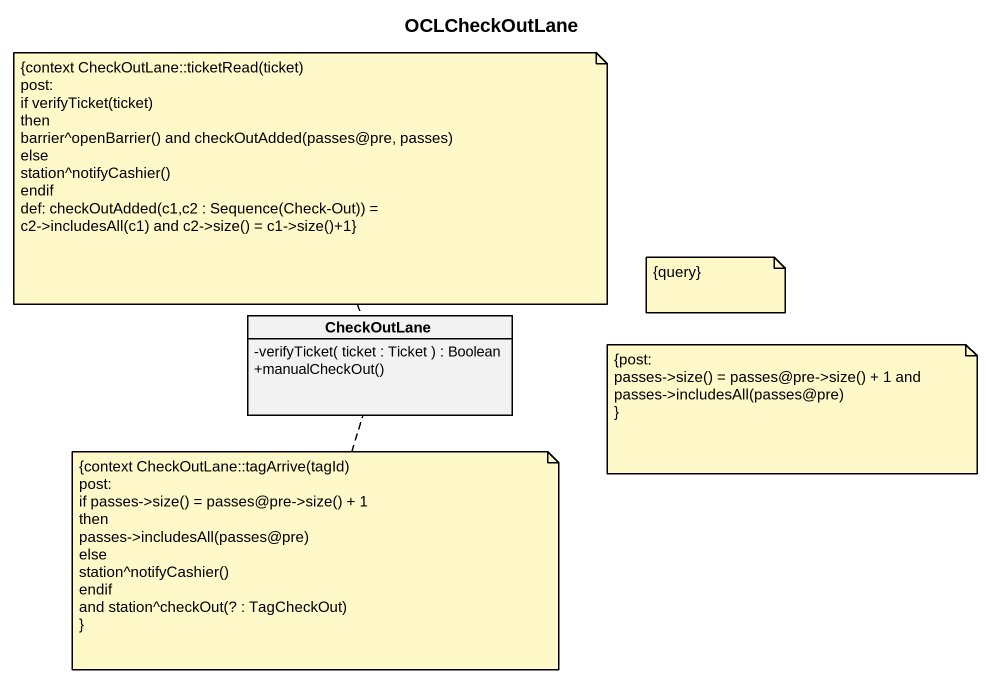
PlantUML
@startuml
title OCLCheckOutLane
hide circle
hide empty members
skinparam classAttributeIconSize 0
class CheckOutLane {
  -verifyTicket( ticket : Ticket ) : Boolean
  +manualCheckOut()
}
note top of CheckOutLane
  {context CheckOutLane::ticketRead(ticket)
  post:
  if verifyTicket(ticket)
  then
  barrier^openBarrier() and checkOutAdded(passes@pre, passes)
  else
  station^notifyCashier()
  endif
  def: checkOutAdded(c1,c2 : Sequence(Check-Out)) =
  c2->includesAll(c1) and c2->size() = c1->size()+1}
end note
note as N2
  {query}
end note
note as N3
  {post:
  passes->size() = passes@pre->size() + 1 and
  passes->includesAll(passes@pre)
  ~}
end note
note bottom of CheckOutLane
  {context CheckOutLane::tagArrive(tagId)
  post:
  if passes->size() = passes@pre->size() + 1
  then
  passes->includesAll(passes@pre)
  else
  station^notifyCashier()
  endif
  and station^checkOut(? : TagCheckOut)
  ~}
end note
@enduml
